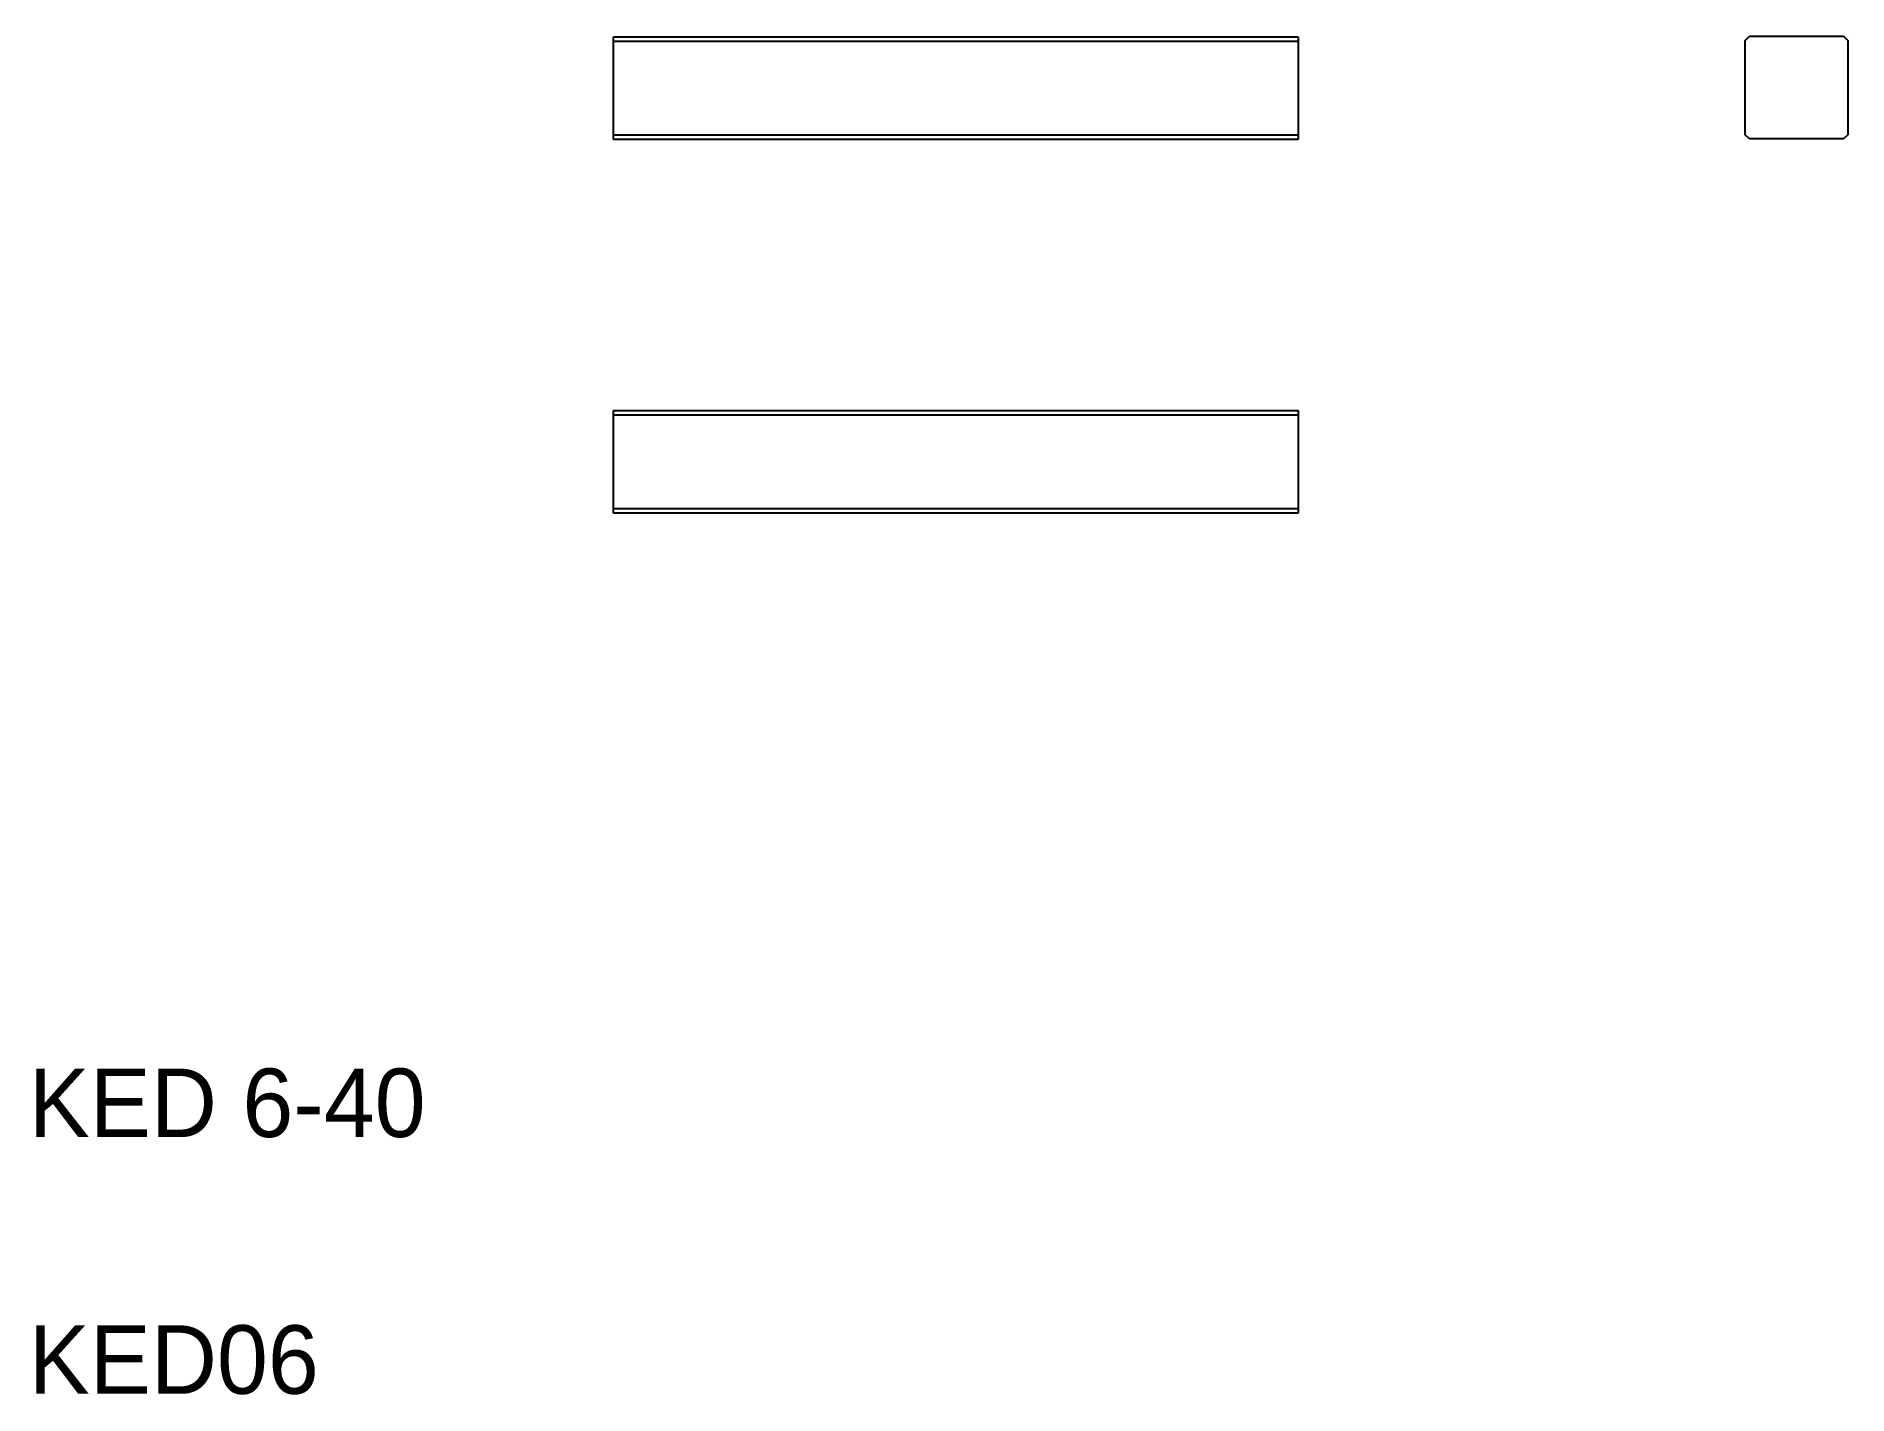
# Model space of a CAD drawing. Extents: x 10 to 116, y 10 to 89.
import ezdxf

# ---------------------------------------------------------------- set-up
doc = ezdxf.new("R2010")
doc.units = 0
doc.layers.get('0').update_dxf_attribs({"linetype": 'CONTINUOUS'})

msp = doc.modelspace()

# ---------------------------------------------------------------- linework, layer by layer
at = {"color": 7, "linetype": 'CONTINUOUS'}
for p, q in [((44.17, 89.27), (84.17, 89.27)), ((44.17, 83.27), (44.17, 89.27)), ((84.17, 89.27), (84.17, 83.27)), ((110.28, 89.05), (110.53, 89.3)), ((110.28, 83.55), (110.28, 89.05)), ((110.53, 89.3), (116.03, 89.3)), ((116.03, 89.3), (116.28, 89.05)), ((116.28, 89.05), (116.28, 83.55)), ((84.17, 83.27), (44.17, 83.27)), ((110.53, 83.3), (110.28, 83.55)), ((116.03, 83.3), (110.53, 83.3)), ((116.28, 83.55), (116.03, 83.3)), ((44.17, 67.44), (84.17, 67.44)), ((44.17, 61.44), (44.17, 67.44)), ((84.17, 67.44), (84.17, 61.44)), ((84.17, 61.44), (44.17, 61.44))]:
    msp.add_line(p, q, dxfattribs=at)
at = {"color": 3, "linetype": 'CONTINUOUS'}
for p, q in [((44.17, 89.02), (84.17, 89.02)), ((84.17, 83.52), (44.17, 83.52)), ((44.17, 67.19), (84.17, 67.19)), ((84.17, 61.69), (44.17, 61.69))]:
    msp.add_line(p, q, dxfattribs=at)

# ---------------------------------------------------------------- texts
at = {"color": 7, "linetype": 'CONTINUOUS'}
for s, p in [('KED 6-40', (10, 25)), ('KED06', (10, 10))]:
    msp.add_text(s, height=4, dxfattribs=at).set_placement(p)

doc.saveas('drawing.dxf')
